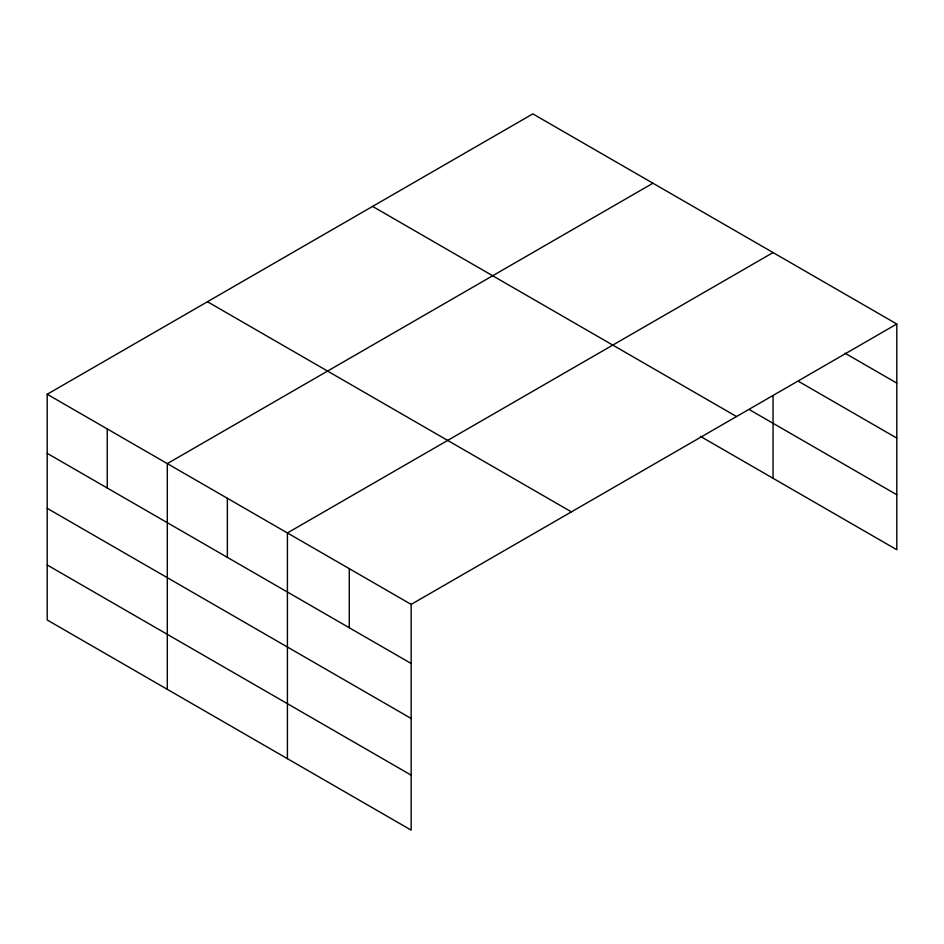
<?xml version="1.0" encoding="UTF-8"?>
<svg xmlns="http://www.w3.org/2000/svg" width="944" height="944" viewBox="0 0 944 944"><rect width="100%" height="100%" fill="white"/><g stroke="black" fill="none" stroke-linecap="round" stroke-linejoin="round"><path stroke-width="1.42" d="M700.495 436.399L896.8 549.738L896.8 324.004L532.841 113.882L47.2 394.262L47.2 619.996L411.159 830.118L411.159 604.396L47.2 394.262M652.953 183.219L167.3 463.61L167.3 689.332M773.053 252.567L287.413 532.947L287.413 758.669M411.159 604.396L896.8 324.004M845.033 353.209L896.8 383.099M798.305 381.223L896.8 438.087M749.288 409.578L896.8 494.739M372.585 206.406L736.532 416.54M207.468 301.738L571.415 511.872M47.2 453.344L411.159 663.479M47.2 508.344L411.159 718.467M47.2 564.996L411.159 775.13M773.053 395.701L773.053 478.289M349.28 568.677L349.28 627.76M227.362 498.279L227.362 557.361M107.25 428.942L107.25 488.024"/></g></svg>
